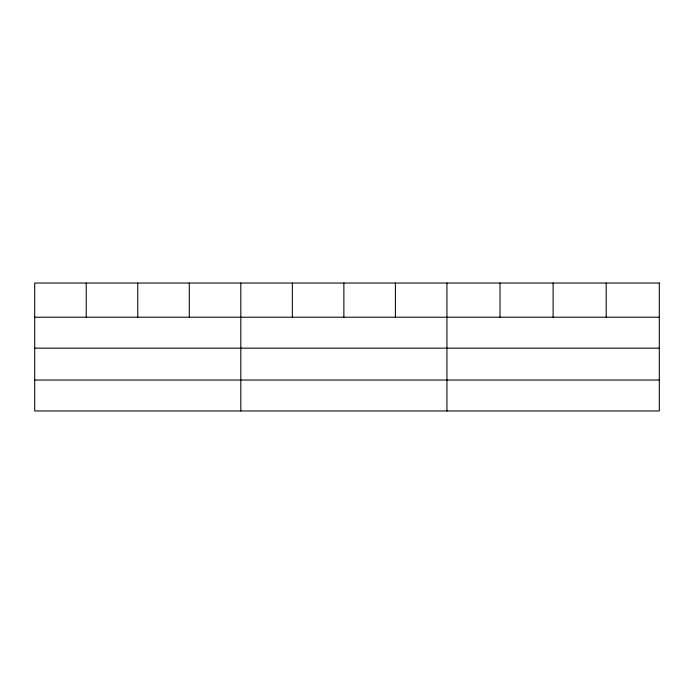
<?xml version="1.0" encoding="UTF-8"?>
<svg xmlns="http://www.w3.org/2000/svg" width="694" height="694" viewBox="0 0 694 694"><rect width="100%" height="100%" fill="white"/><g stroke="black" fill="none" stroke-linecap="round" stroke-linejoin="round"><path stroke-width="1.04" d="M34.7 317.21L659.3 317.21M34.7 348.154L659.3 348.154M34.7 380.034L659.3 380.034M606.209 283.031L606.209 317.21M553.118 283.031L553.118 317.21M500.027 283.031L500.027 317.21M446.936 283.031L446.936 410.969M395.407 283.031L395.407 317.21M343.877 283.031L343.877 317.21M292.348 283.031L292.348 317.21M240.818 283.031L240.818 410.969M189.288 283.031L189.288 317.21M137.759 283.031L137.759 317.21M86.23 283.031L86.23 317.21M659.3 283.031L34.7 283.031L34.7 410.969L659.3 410.969L659.3 283.031"/></g></svg>
